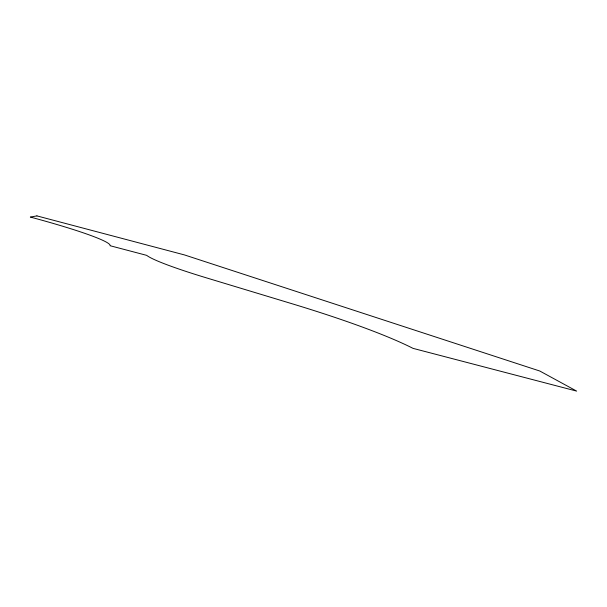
<?xml version="1.0" encoding="UTF-8"?>
<svg xmlns="http://www.w3.org/2000/svg" width="607" height="607" viewBox="0 0 607 607"><rect width="100%" height="100%" fill="white"/><g stroke="black" fill="none" stroke-linecap="round" stroke-linejoin="round"><path stroke-width="0.91" d="M36.921 215.895L30.35 217.063A109.131 8.809 13.9 0 1 110.064 245.714L146.704 255.365A99.578 8.21 15.1 0 0 206.327 277.831L291.406 303.553A209.574 24.25 15 0 1 413.026 348.365L576.65 391.105L539.798 371.021L184.498 254.932L36.921 215.895"/></g></svg>
